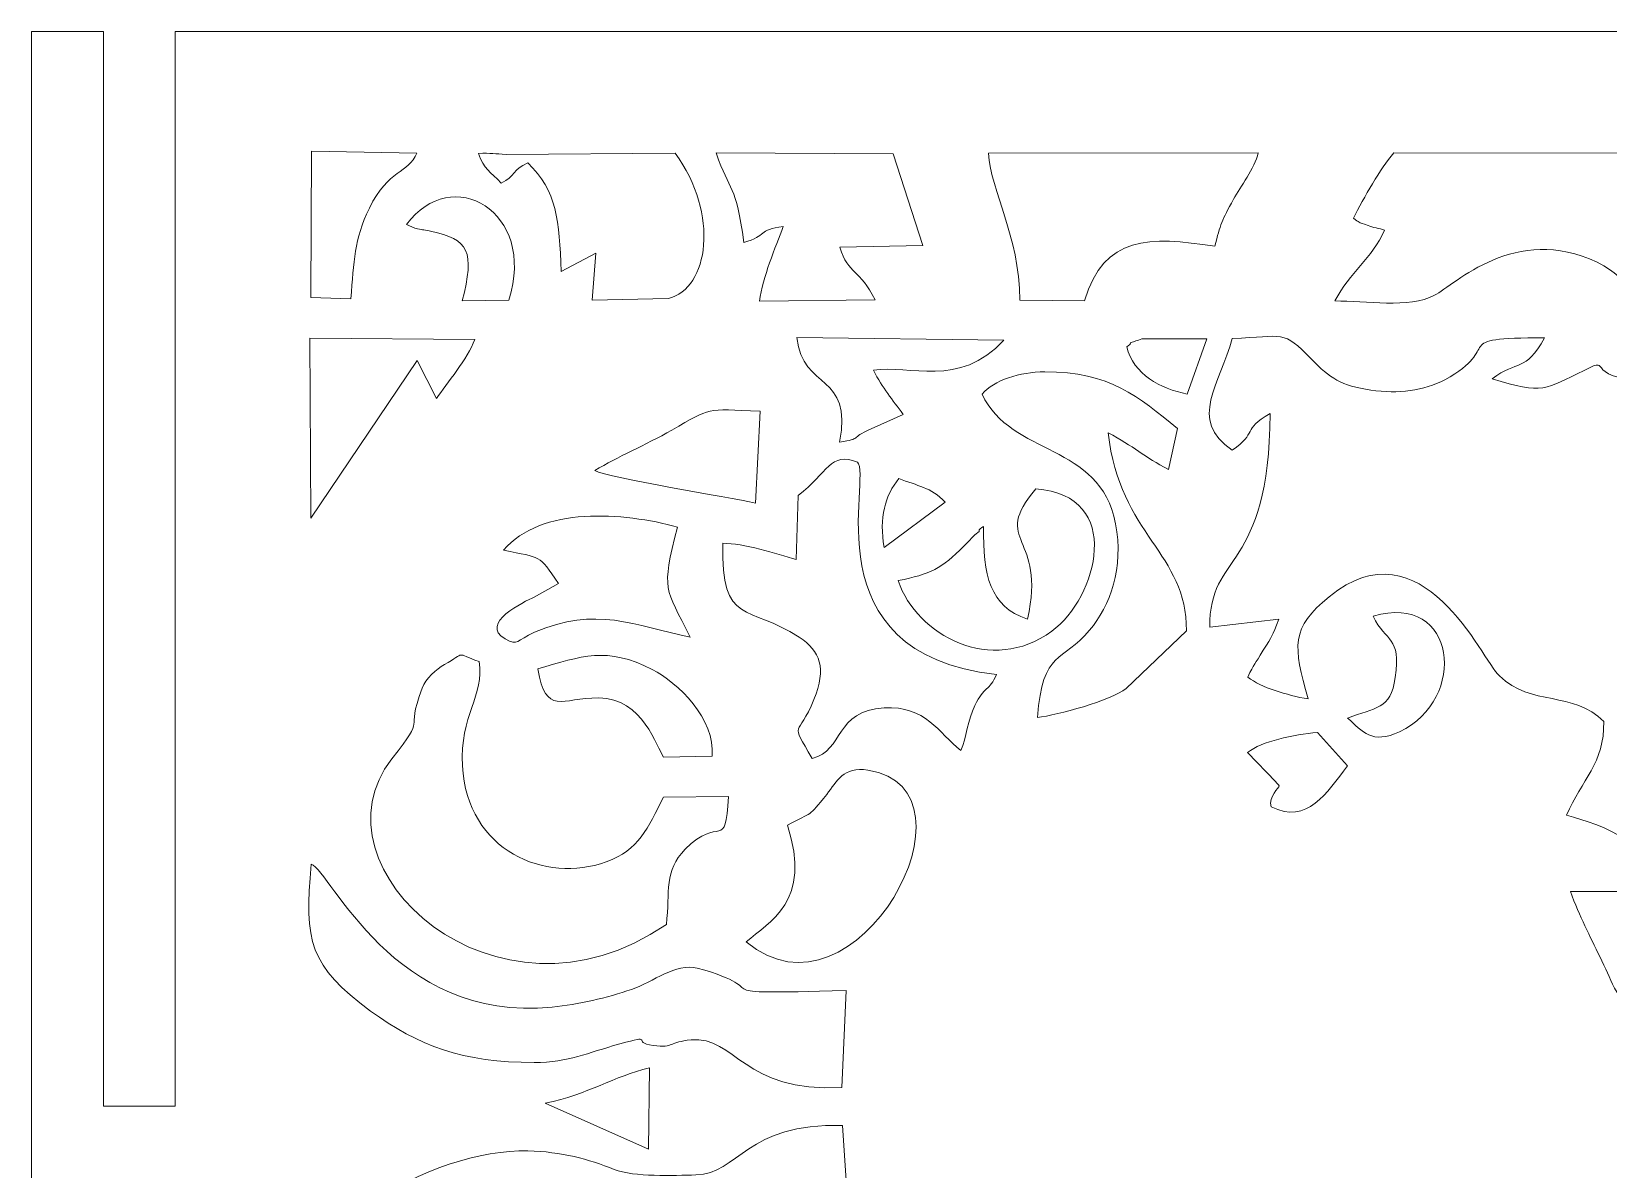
# Model space of a CAD drawing. Header units: millimetres. Extents: x -160 to 119, y -234 to 109.
# Drawn here: x -18 to 47.9, y 61.7 to 109.2 of the extents above; entities that cross this region are included whole.
import ezdxf

# ---------------------------------------------------------------- set-up
doc = ezdxf.new("R2010")
doc.units = ezdxf.units.MM
doc.header["$MEASUREMENT"] = 0
doc.layers.add('layer 1', color=7, linetype='Continuous')

msp = doc.modelspace()

# ---------------------------------------------------------------- linework, layer by layer
at = {"layer": 'layer 1', "color": 250, "lineweight": 20}
msp.add_open_spline([(78.0419, 19.2332), (78.0419, 19.2332), (78.0419, 16.2332), (78.0419, 16.2332), (78.0419, 16.2332), (78.0419, 16.2332), (68.0419, 16.2332), (68.0419, 16.2332), (68.0419, 16.2332), (68.0419, 16.2332), (68.0419, 19.2332), (68.0419, 19.2332), (68.0419, 19.2332), (68.0419, 19.2332), (33.0419, 19.2332), (33.0419, 19.2332), (33.0419, 19.2332), (33.0419, 19.2332), (33.0419, 16.2332), (33.0419, 16.2332), (33.0419, 16.2332), (33.0419, 16.2332), (23.0419, 16.2332), (23.0419, 16.2332), (23.0419, 16.2332), (23.0419, 16.2332), (23.0419, 19.2332), (23.0419, 19.2332), (23.0419, 19.2332), (23.0419, 19.2332), (-17.9581, 19.2332), (-17.9581, 19.2332), (-17.9581, 19.2332), (-17.9581, 19.2332), (-17.9581, 109.2332), (-17.9581, 109.2332), (-17.9581, 109.2332), (-17.9581, 109.2332), (-14.9581, 109.2332), (-14.9581, 109.2332), (-14.9581, 109.2332), (-14.9581, 109.2332), (-14.9581, 64.3332), (-14.9581, 64.3332), (-14.9581, 64.3332), (-14.9581, 64.3332), (-11.9581, 64.3332), (-11.9581, 64.3332), (-11.9581, 64.3332), (-11.9581, 64.3332), (-11.9581, 109.2332), (-11.9581, 109.2332), (-11.9581, 109.2332), (-11.9581, 109.2332), (113.0419, 109.2332), (113.0419, 109.2332), (113.0419, 109.2332), (113.0419, 109.2332), (113.0419, 64.3332), (113.0419, 64.3332), (113.0419, 64.3332), (113.0419, 64.3332), (116.0419, 64.3332), (116.0419, 64.3332), (116.0419, 64.3332), (116.0419, 64.3332), (116.0419, 109.2332), (116.0419, 109.2332), (116.0419, 109.2332), (116.0419, 109.2332), (119.0419, 109.2332), (119.0419, 109.2332), (119.0419, 109.2332), (119.0419, 109.2332), (119.0419, 19.2332), (119.0419, 19.2332), (119.0419, 19.2332), (119.0419, 19.2332), (78.0419, 19.2332), (78.0419, 19.2332)], degree=3, knots=[0, 0, 0, 0, 0.047619, 0.047619, 0.047619, 0.047619, 0.0952381, 0.0952381, 0.0952381, 0.0952381, 0.1428571, 0.1428571, 0.1428571, 0.1428571, 0.1904762, 0.1904762, 0.1904762, 0.1904762, 0.2380952, 0.2380952, 0.2380952, 0.2380952, 0.2857143, 0.2857143, 0.2857143, 0.2857143, 0.3333333, 0.3333333, 0.3333333, 0.3333333, 0.3809524, 0.3809524, 0.3809524, 0.3809524, 0.4285714, 0.4285714, 0.4285714, 0.4285714, 0.4761905, 0.4761905, 0.4761905, 0.4761905, 0.5238095, 0.5238095, 0.5238095, 0.5238095, 0.5714286, 0.5714286, 0.5714286, 0.5714286, 0.6190476, 0.6190476, 0.6190476, 0.6190476, 0.6666667, 0.6666667, 0.6666667, 0.6666667, 0.7142857, 0.7142857, 0.7142857, 0.7142857, 0.7619048, 0.7619048, 0.7619048, 0.7619048, 0.8095238, 0.8095238, 0.8095238, 0.8095238, 0.8571429, 0.8571429, 0.8571429, 0.8571429, 0.9047619, 0.9047619, 0.9047619, 0.9047619, 1, 1, 1, 1], dxfattribs=at)
at = {"layer": 'layer 1', "color": 7, "lineweight": 9}
for points, knots in [([(-4.6188, 98.0713), (-4.475, 99.6499), (-4.4975, 100.5225), (-3.8446, 101.8554), (-3.8446, 101.8554), (-3.0426, 103.493), (-2.2141, 103.2935), (-1.8614, 104.1561), (-1.8614, 104.1561), (-1.8614, 104.1561), (-6.2565, 104.2332), (-6.2565, 104.2332), (-6.2565, 104.2332), (-6.2565, 104.2332), (-6.2913, 98.1281), (-6.2913, 98.1281), (-6.2913, 98.1281), (-6.2913, 98.1281), (-4.6188, 98.0713), (-4.6188, 98.0713)], [0, 0, 0, 0, 0.1666667, 0.1666667, 0.1666667, 0.1666667, 0.3333333, 0.3333333, 0.3333333, 0.3333333, 0.5, 0.5, 0.5, 0.5, 0.6666667, 0.6666667, 0.6666667, 0.6666667, 1, 1, 1, 1]), ([(1.6667, 102.8942), (2.2389, 103.188), (2.1556, 103.4772), (2.7706, 103.7441), (2.7706, 103.7441), (4.0003, 102.581), (4.0867, 101.335), (4.1757, 99.2119), (4.1757, 99.2119), (4.1757, 99.2119), (5.6151, 99.9679), (5.6151, 99.9679), (5.6151, 99.9679), (5.6151, 99.9679), (5.4641, 98.0142), (5.4641, 98.0142), (5.4641, 98.0142), (5.4641, 98.0142), (8.6411, 98.0746), (8.6411, 98.0746), (8.6411, 98.0746), (10.3484, 98.5146), (10.7867, 101.5863), (8.9363, 104.1561), (8.9363, 104.1561), (8.9363, 104.1561), (1.867, 104.0995), (1.867, 104.0995), (1.867, 104.0995), (1.4119, 104.1228), (1.2397, 104.1653), (0.72, 104.14), (0.72, 104.14), (0.9232, 103.4785), (1.2156, 103.3898), (1.6667, 102.8942)], [0, 0, 0, 0, 0.1, 0.1, 0.1, 0.1, 0.2, 0.2, 0.2, 0.2, 0.3, 0.3, 0.3, 0.3, 0.4, 0.4, 0.4, 0.4, 0.5, 0.5, 0.5, 0.5, 0.6, 0.6, 0.6, 0.6, 0.7, 0.7, 0.7, 0.7, 0.8, 0.8, 0.8, 0.8, 1, 1, 1, 1]), ([(11.7989, 100.422), (12.7922, 100.6934), (12.3659, 100.9648), (13.4482, 101.0853), (13.4482, 101.0853), (13.119, 100.219), (12.5924, 98.9649), (12.456, 97.976), (12.456, 97.976), (12.456, 97.976), (17.2838, 98.0247), (17.2838, 98.0247), (17.2838, 98.0247), (16.6603, 99.318), (16.1619, 99.0639), (15.8089, 100.2226), (15.8089, 100.2226), (15.8089, 100.2226), (19.2807, 100.288), (19.2807, 100.288), (19.2807, 100.288), (19.2807, 100.288), (18.038, 104.1233), (18.038, 104.1233), (18.038, 104.1233), (18.038, 104.1233), (10.6406, 104.1631), (10.6406, 104.1631), (10.6406, 104.1631), (11.226, 102.5082), (11.4732, 102.8876), (11.7989, 100.422)], [0, 0, 0, 0, 0.1111111, 0.1111111, 0.1111111, 0.1111111, 0.2222222, 0.2222222, 0.2222222, 0.2222222, 0.3333333, 0.3333333, 0.3333333, 0.3333333, 0.4444444, 0.4444444, 0.4444444, 0.4444444, 0.5555556, 0.5555556, 0.5555556, 0.5555556, 0.6666667, 0.6666667, 0.6666667, 0.6666667, 0.7777778, 0.7777778, 0.7777778, 0.7777778, 1, 1, 1, 1]), ([(23.3285, 98.009), (23.3285, 98.009), (26.0339, 97.9887), (26.0339, 97.9887), (26.0339, 97.9887), (26.8575, 100.7236), (28.7423, 100.6898), (31.4754, 100.2611), (31.4754, 100.2611), (31.7179, 101.1739), (31.7688, 101.3496), (32.2594, 102.2237), (32.2594, 102.2237), (32.5616, 102.7622), (33.126, 103.5089), (33.2934, 104.1617), (33.2934, 104.1617), (33.2934, 104.1617), (22.023, 104.1569), (22.023, 104.1569), (22.023, 104.1569), (22.1279, 102.4811), (23.3087, 100.7799), (23.3285, 98.009)], [0, 0, 0, 0, 0.1428571, 0.1428571, 0.1428571, 0.1428571, 0.2857143, 0.2857143, 0.2857143, 0.2857143, 0.4285714, 0.4285714, 0.4285714, 0.4285714, 0.5714286, 0.5714286, 0.5714286, 0.5714286, 0.7142857, 0.7142857, 0.7142857, 0.7142857, 1, 1, 1, 1]), ([(64.7653, 98.1262), (64.7653, 98.1262), (62.7306, 100.8657), (62.7306, 100.8657), (62.7306, 100.8657), (62.7306, 100.8657), (64.032, 101.4306), (64.032, 101.4306), (64.032, 101.4306), (63.5131, 102.264), (62.9514, 103.1767), (62.3641, 104.1514), (62.3641, 104.1514), (62.3641, 104.1514), (38.9583, 104.1594), (38.9583, 104.1594), (38.9583, 104.1594), (38.3898, 103.4975), (37.7101, 102.3111), (37.2698, 101.4306), (37.2698, 101.4306), (37.5483, 101.2276), (37.417, 101.3019), (37.8851, 101.1238), (37.8851, 101.1238), (38.0687, 101.0539), (38.3622, 101.0108), (38.5642, 100.9389), (38.5642, 100.9389), (38.0565, 99.7361), (37.1099, 99.1761), (36.496, 97.9789), (36.496, 97.9789), (37.7735, 97.9808), (39.5881, 97.6557), (40.6533, 98.2153), (40.6533, 98.2153), (41.5079, 98.6643), (44.0441, 101.2276), (47.4559, 99.5944), (47.4559, 99.5944), (49.1013, 98.8067), (48.387, 97.9754), (50.5705, 97.9071), (50.5705, 97.9071), (53.577, 97.8134), (52.9594, 100.892), (57.4984, 99.9477), (57.4984, 99.9477), (58.0316, 99.8368), (58.6929, 99.5912), (59.1244, 99.3606), (59.1244, 99.3606), (59.1244, 99.3606), (60.9164, 98.0833), (60.9164, 98.0833), (60.9164, 98.0833), (61.8931, 97.6983), (60.2336, 98.1687), (61.3704, 97.9585), (61.3704, 97.9585), (61.3704, 97.9585), (64.7653, 98.1262), (64.7653, 98.1262)], [0, 0, 0, 0, 0.0588235, 0.0588235, 0.0588235, 0.0588235, 0.1176471, 0.1176471, 0.1176471, 0.1176471, 0.1764706, 0.1764706, 0.1764706, 0.1764706, 0.2352941, 0.2352941, 0.2352941, 0.2352941, 0.2941176, 0.2941176, 0.2941176, 0.2941176, 0.3529412, 0.3529412, 0.3529412, 0.3529412, 0.4117647, 0.4117647, 0.4117647, 0.4117647, 0.4705882, 0.4705882, 0.4705882, 0.4705882, 0.5294118, 0.5294118, 0.5294118, 0.5294118, 0.5882353, 0.5882353, 0.5882353, 0.5882353, 0.6470588, 0.6470588, 0.6470588, 0.6470588, 0.7058824, 0.7058824, 0.7058824, 0.7058824, 0.7647059, 0.7647059, 0.7647059, 0.7647059, 0.8235294, 0.8235294, 0.8235294, 0.8235294, 0.8823529, 0.8823529, 0.8823529, 0.8823529, 1, 1, 1, 1]), ([(0.0362, 97.9804), (0.0362, 97.9804), (1.983, 98.0168), (1.983, 98.0168), (1.983, 98.0168), (3.1582, 101.7391), (-0.4199, 103.7387), (-2.287, 101.1717), (-2.287, 101.1717), (-2.287, 101.1717), (-1.9405, 101.0198), (-1.9405, 101.0198), (-1.9405, 101.0198), (-1.6183, 100.9386), (-1.6392, 100.9654), (-1.2871, 100.8923), (-1.2871, 100.8923), (0.3271, 100.5574), (0.5599, 100.0415), (0.0362, 97.9804)], [0, 0, 0, 0, 0.1666667, 0.1666667, 0.1666667, 0.1666667, 0.3333333, 0.3333333, 0.3333333, 0.3333333, 0.5, 0.5, 0.5, 0.5, 0.6666667, 0.6666667, 0.6666667, 0.6666667, 1, 1, 1, 1]), ([(-1.8491, 95.495), (-1.8491, 95.495), (-1.0441, 93.8962), (-1.0441, 93.8962), (-1.0441, 93.8962), (-0.6001, 94.553), (0.2609, 95.5521), (0.5591, 96.3651), (0.5591, 96.3651), (0.5591, 96.3651), (-6.3372, 96.4237), (-6.3372, 96.4237), (-6.3372, 96.4237), (-6.3372, 96.4237), (-6.2933, 88.91), (-6.2933, 88.91), (-6.2933, 88.91), (-6.2933, 88.91), (-1.8491, 95.495), (-1.8491, 95.495)], [0, 0, 0, 0, 0.1666667, 0.1666667, 0.1666667, 0.1666667, 0.3333333, 0.3333333, 0.3333333, 0.3333333, 0.5, 0.5, 0.5, 0.5, 0.6666667, 0.6666667, 0.6666667, 0.6666667, 1, 1, 1, 1]), ([(15.7984, 92.0804), (16.7941, 92.2372), (16.1617, 92.2194), (17.1279, 92.6383), (17.1279, 92.6383), (17.1279, 92.6383), (18.4634, 93.2399), (18.4634, 93.2399), (18.4634, 93.2399), (17.985, 93.8742), (17.6176, 94.3099), (17.2127, 95.0865), (17.2127, 95.0865), (18.7293, 95.338), (20.7788, 94.2976), (22.6654, 96.3353), (22.6654, 96.3353), (22.6654, 96.3353), (14.0115, 96.4475), (14.0115, 96.4475), (14.0115, 96.4475), (14.2615, 94.201), (16.3748, 95.0041), (15.7984, 92.0804)], [0, 0, 0, 0, 0.1428571, 0.1428571, 0.1428571, 0.1428571, 0.2857143, 0.2857143, 0.2857143, 0.2857143, 0.4285714, 0.4285714, 0.4285714, 0.4285714, 0.5714286, 0.5714286, 0.5714286, 0.5714286, 0.7142857, 0.7142857, 0.7142857, 0.7142857, 1, 1, 1, 1]), ([(30.3181, 94.0892), (30.3181, 94.0892), (31.1422, 96.3902), (31.1422, 96.3902), (31.1422, 96.3902), (31.1422, 96.3902), (28.434, 96.3988), (28.434, 96.3988), (28.434, 96.3988), (27.5624, 96.0842), (28.222, 96.3586), (27.7983, 96.0643), (27.7983, 96.0643), (28.09, 94.9034), (29.1981, 94.3119), (30.3181, 94.0892)], [0, 0, 0, 0, 0.2, 0.2, 0.2, 0.2, 0.4, 0.4, 0.4, 0.4, 0.6, 0.6, 0.6, 0.6, 1, 1, 1, 1]), ([(34.1477, 84.6828), (33.8543, 83.9122), (33.9023, 84.0359), (33.5035, 83.3827), (33.5035, 83.3827), (33.1316, 82.7732), (33.133, 82.8439), (32.853, 82.26), (32.853, 82.26), (33.4328, 81.8233), (34.4777, 81.5076), (35.3789, 81.3532), (35.3789, 81.3532), (34.7428, 83.5657), (34.6529, 84.3143), (36.2578, 85.6237), (36.2578, 85.6237), (40.1297, 88.7827), (42.6235, 83.0357), (43.3672, 82.3132), (43.3672, 82.3132), (44.6972, 81.0211), (46.4492, 81.7111), (47.7264, 80.4068), (47.7264, 80.4068), (47.768, 78.6709), (46.805, 77.9714), (46.1755, 76.4955), (46.1755, 76.4955), (47.6957, 76.0786), (49.8844, 75.3088), (49.9765, 73.3036), (49.9765, 73.3036), (49.9765, 73.3036), (46.3413, 73.3037), (46.3413, 73.3037), (46.3413, 73.3037), (46.7133, 72.2677), (47.1674, 71.4094), (47.5596, 70.5978), (47.5596, 70.5978), (47.8114, 70.0768), (47.9649, 69.7179), (48.177, 69.2735), (48.177, 69.2735), (48.177, 69.2735), (48.82, 68.2253), (48.82, 68.2253), (48.82, 68.2253), (48.846, 68.1914), (48.9071, 68.1205), (48.9532, 68.0705), (48.9532, 68.0705), (49.6741, 68.8718), (49.8288, 69.5415), (50.5736, 70.2696), (50.5736, 70.2696), (51.4439, 69.5508), (51.4616, 68.6542), (52.5611, 68.0126), (52.5611, 68.0126), (53.0215, 69.7076), (54.4177, 71.4712), (54.8751, 73.279), (54.8751, 73.279), (54.8751, 73.279), (51.1843, 73.3066), (51.1843, 73.3066), (51.1843, 73.3066), (51.3019, 75.2961), (53.5924, 76.0094), (55.1325, 76.558), (55.1325, 76.558), (54.6957, 77.8859), (53.087, 79.0181), (53.7052, 80.6378), (53.7052, 80.6378), (55.022, 81.6831), (56.4699, 81.0276), (57.8434, 82.2428), (57.8434, 82.2428), (59.046, 83.3068), (60.4301, 88.4273), (64.7813, 85.8072), (64.7813, 85.8072), (66.4288, 84.8152), (66.5637, 83.5797), (65.8778, 81.2371), (65.8778, 81.2371), (65.8778, 81.2371), (68.3728, 82.1519), (68.3728, 82.1519), (68.3728, 82.1519), (67.9982, 83.2907), (67.6014, 83.1539), (67.1432, 84.6232), (67.1432, 84.6232), (67.1432, 84.6232), (69.8098, 84.3068), (69.8098, 84.3068), (69.8098, 84.3068), (70.4353, 86.9521), (67.7837, 86.2715), (67.4607, 93.1316), (67.4607, 93.1316), (67.4607, 93.1316), (69.1354, 91.7261), (69.1354, 91.7261), (69.1354, 91.7261), (70.8037, 93.9584), (69.6539, 93.8125), (69.0514, 96.4301), (69.0514, 96.4301), (66.2219, 96.4439), (66.7641, 96.6752), (65.6859, 95.5061), (65.6859, 95.5061), (64.6429, 94.3748), (63.2832, 93.8662), (61.4941, 94.2442), (61.4941, 94.2442), (58.4091, 94.896), (60.4474, 96.5013), (55.9445, 96.426), (55.9445, 96.426), (56.8799, 94.8066), (57.1932, 95.6681), (58.1736, 94.6668), (58.1736, 94.6668), (55.9153, 94.0493), (55.5353, 94.2529), (54.0202, 95.3627), (54.0202, 95.3627), (53.1458, 94.4688), (52.2555, 94.6024), (50.7446, 94.6128), (50.7446, 94.6128), (50.787, 94.6744), (50.8002, 94.7492), (50.8972, 94.7754), (50.8972, 94.7754), (50.8972, 94.7754), (51.4735, 95.4049), (51.4735, 95.4049), (51.4735, 95.4049), (51.7771, 95.8239), (51.7515, 95.7765), (51.9735, 96.4341), (51.9735, 96.4341), (51.9735, 96.4341), (49.2587, 96.4143), (49.2587, 96.4143), (49.2587, 96.4143), (49.5162, 95.697), (49.3448, 96.0753), (49.7637, 95.5), (49.7637, 95.5), (49.7637, 95.5), (50.0306, 95.1696), (50.0306, 95.1696), (50.0306, 95.1696), (50.3452, 94.7571), (50.1407, 95.1392), (50.4427, 94.6113), (50.4427, 94.6113), (46.3985, 94.5994), (48.3301, 95.7831), (46.9054, 95.0791), (46.9054, 95.0791), (45.2936, 94.2825), (45.2044, 94.0586), (43.06, 94.7281), (43.06, 94.7281), (44.1462, 95.5426), (44.4237, 94.9489), (45.2571, 96.4393), (45.2571, 96.4393), (41.1167, 96.4397), (43.6348, 96.0607), (41.0841, 94.6887), (41.0841, 94.6887), (40.2077, 94.2173), (39.1482, 94.0856), (37.997, 94.2572), (37.997, 94.2572), (36.7425, 94.4442), (36.3003, 94.7352), (35.5087, 95.5556), (35.5087, 95.5556), (34.3172, 96.7903), (34.3822, 96.4884), (32.2044, 96.4128), (32.2044, 96.4128), (31.7155, 94.495), (30.3192, 93.0312), (32.2087, 91.7384), (32.2087, 91.7384), (33.2888, 92.4913), (32.5808, 92.578), (33.7858, 93.2708), (33.7858, 93.2708), (33.7523, 86.6115), (31.2188, 87.5057), (31.2716, 84.3517), (31.2716, 84.3517), (31.2716, 84.3517), (34.1477, 84.6828), (34.1477, 84.6828)], [0, 0, 0, 0, 0.0188679, 0.0188679, 0.0188679, 0.0188679, 0.0377358, 0.0377358, 0.0377358, 0.0377358, 0.0566038, 0.0566038, 0.0566038, 0.0566038, 0.0754717, 0.0754717, 0.0754717, 0.0754717, 0.0943396, 0.0943396, 0.0943396, 0.0943396, 0.1132075, 0.1132075, 0.1132075, 0.1132075, 0.1320755, 0.1320755, 0.1320755, 0.1320755, 0.1509434, 0.1509434, 0.1509434, 0.1509434, 0.1698113, 0.1698113, 0.1698113, 0.1698113, 0.1886792, 0.1886792, 0.1886792, 0.1886792, 0.2075472, 0.2075472, 0.2075472, 0.2075472, 0.2264151, 0.2264151, 0.2264151, 0.2264151, 0.245283, 0.245283, 0.245283, 0.245283, 0.2641509, 0.2641509, 0.2641509, 0.2641509, 0.2830189, 0.2830189, 0.2830189, 0.2830189, 0.3018868, 0.3018868, 0.3018868, 0.3018868, 0.3207547, 0.3207547, 0.3207547, 0.3207547, 0.3396226, 0.3396226, 0.3396226, 0.3396226, 0.3584906, 0.3584906, 0.3584906, 0.3584906, 0.3773585, 0.3773585, 0.3773585, 0.3773585, 0.3962264, 0.3962264, 0.3962264, 0.3962264, 0.4150943, 0.4150943, 0.4150943, 0.4150943, 0.4339623, 0.4339623, 0.4339623, 0.4339623, 0.4528302, 0.4528302, 0.4528302, 0.4528302, 0.4716981, 0.4716981, 0.4716981, 0.4716981, 0.490566, 0.490566, 0.490566, 0.490566, 0.509434, 0.509434, 0.509434, 0.509434, 0.5283019, 0.5283019, 0.5283019, 0.5283019, 0.5471698, 0.5471698, 0.5471698, 0.5471698, 0.5660377, 0.5660377, 0.5660377, 0.5660377, 0.5849057, 0.5849057, 0.5849057, 0.5849057, 0.6037736, 0.6037736, 0.6037736, 0.6037736, 0.6226415, 0.6226415, 0.6226415, 0.6226415, 0.6415094, 0.6415094, 0.6415094, 0.6415094, 0.6603774, 0.6603774, 0.6603774, 0.6603774, 0.6792453, 0.6792453, 0.6792453, 0.6792453, 0.6981132, 0.6981132, 0.6981132, 0.6981132, 0.7169811, 0.7169811, 0.7169811, 0.7169811, 0.7358491, 0.7358491, 0.7358491, 0.7358491, 0.754717, 0.754717, 0.754717, 0.754717, 0.7735849, 0.7735849, 0.7735849, 0.7735849, 0.7924528, 0.7924528, 0.7924528, 0.7924528, 0.8113208, 0.8113208, 0.8113208, 0.8113208, 0.8301887, 0.8301887, 0.8301887, 0.8301887, 0.8490566, 0.8490566, 0.8490566, 0.8490566, 0.8679245, 0.8679245, 0.8679245, 0.8679245, 0.8867925, 0.8867925, 0.8867925, 0.8867925, 0.9056604, 0.9056604, 0.9056604, 0.9056604, 0.9245283, 0.9245283, 0.9245283, 0.9245283, 0.9433962, 0.9433962, 0.9433962, 0.9433962, 0.9622642, 0.9622642, 0.9622642, 0.9622642, 1, 1, 1, 1]), ([(24.0685, 80.5753), (24.9214, 80.6829), (27.1101, 81.2738), (27.7736, 81.7812), (27.7736, 81.7812), (27.7736, 81.7812), (30.2889, 84.2019), (30.2889, 84.2019), (30.2889, 84.2019), (30.3281, 87.4557), (27.5076, 88.1759), (27.0224, 92.4671), (27.0224, 92.4671), (28.0851, 91.9187), (28.5334, 91.4523), (29.5416, 90.943), (29.5416, 90.943), (29.5416, 90.943), (29.915, 92.6554), (29.915, 92.6554), (29.915, 92.6554), (28.2806, 93.9811), (27.0999, 95.0244), (24.3765, 95.017), (24.3765, 95.017), (23.3111, 95.0141), (22.2724, 94.6766), (21.7525, 94.0872), (21.7525, 94.0872), (22.976, 91.4653), (26.6778, 92.0831), (27.3316, 88.6733), (27.3316, 88.6733), (27.6866, 86.8226), (27.0999, 85.2522), (26.2472, 84.2221), (26.2472, 84.2221), (25.1201, 82.8601), (24.279, 83.4452), (24.0685, 80.5753)], [0, 0, 0, 0, 0.0909091, 0.0909091, 0.0909091, 0.0909091, 0.1818182, 0.1818182, 0.1818182, 0.1818182, 0.2727273, 0.2727273, 0.2727273, 0.2727273, 0.3636364, 0.3636364, 0.3636364, 0.3636364, 0.4545455, 0.4545455, 0.4545455, 0.4545455, 0.5454545, 0.5454545, 0.5454545, 0.5454545, 0.6363636, 0.6363636, 0.6363636, 0.6363636, 0.7272727, 0.7272727, 0.7272727, 0.7272727, 0.8181818, 0.8181818, 0.8181818, 0.8181818, 1, 1, 1, 1]), ([(12.2916, 89.534), (12.2916, 89.534), (12.485, 93.3682), (12.485, 93.3682), (12.485, 93.3682), (10.1475, 93.4701), (10.4668, 93.5377), (8.7973, 92.5854), (8.7973, 92.5854), (7.6492, 91.9304), (6.5509, 91.4851), (5.5746, 90.8911), (5.5746, 90.8911), (6.1452, 90.5883), (11.1841, 89.7782), (12.2916, 89.534)], [0, 0, 0, 0, 0.2, 0.2, 0.2, 0.2, 0.4, 0.4, 0.4, 0.4, 0.6, 0.6, 0.6, 0.6, 1, 1, 1, 1]), ([(14.6567, 78.8638), (15.991, 79.1888), (15.5866, 80.8692), (17.6604, 80.9821), (17.6604, 80.9821), (19.4106, 81.0773), (19.9342, 79.9313), (20.8656, 79.2014), (20.8656, 79.2014), (21.1043, 79.732), (21.1588, 80.4853), (21.4454, 81.0711), (21.4454, 81.0711), (21.851, 81.9001), (22.0591, 81.6713), (22.3595, 82.375), (22.3595, 82.375), (14.4716, 83.2395), (17.1862, 90.6456), (16.5444, 91.2441), (16.5444, 91.2441), (15.428, 91.6915), (15.2924, 90.8048), (14.0725, 89.8507), (14.0725, 89.8507), (14.0725, 89.8507), (13.9919, 87.1726), (13.9919, 87.1726), (13.9919, 87.1726), (13.1639, 87.4136), (11.7827, 87.8681), (10.9196, 87.8534), (10.9196, 87.8534), (10.8673, 84.3412), (11.98, 85.3338), (14.117, 83.9287), (14.117, 83.9287), (15.0089, 83.3424), (15.2511, 82.6433), (14.7303, 81.3262), (14.7303, 81.3262), (14.0757, 79.6709), (13.6984, 80.5261), (14.6567, 78.8638)], [0, 0, 0, 0, 0.0833333, 0.0833333, 0.0833333, 0.0833333, 0.1666667, 0.1666667, 0.1666667, 0.1666667, 0.25, 0.25, 0.25, 0.25, 0.3333333, 0.3333333, 0.3333333, 0.3333333, 0.4166667, 0.4166667, 0.4166667, 0.4166667, 0.5, 0.5, 0.5, 0.5, 0.5833333, 0.5833333, 0.5833333, 0.5833333, 0.6666667, 0.6666667, 0.6666667, 0.6666667, 0.75, 0.75, 0.75, 0.75, 0.8333333, 0.8333333, 0.8333333, 0.8333333, 1, 1, 1, 1]), ([(20.2149, 89.5682), (19.5987, 90.2132), (19.0699, 90.239), (18.2765, 90.5602), (18.2765, 90.5602), (17.7087, 89.8654), (17.4388, 88.9026), (17.6657, 87.6826), (17.6657, 87.6826), (17.6657, 87.6826), (20.2149, 89.5682), (20.2149, 89.5682)], [0, 0, 0, 0, 0.25, 0.25, 0.25, 0.25, 0.5, 0.5, 0.5, 0.5, 1, 1, 1, 1]), ([(24.0017, 90.1257), (22.0812, 87.8741), (24.4784, 88.2263), (23.6509, 84.6845), (23.6509, 84.6845), (22.0618, 85.2074), (21.8015, 86.5211), (21.8106, 88.5596), (21.8106, 88.5596), (21.7473, 88.5056), (21.5799, 88.4163), (21.6308, 88.3853), (21.6308, 88.3853), (21.6806, 88.3548), (21.4962, 88.2553), (21.4553, 88.2138), (21.4553, 88.2138), (21.1718, 87.9264), (21.2448, 87.9867), (20.9899, 87.731), (20.9899, 87.731), (20.0684, 86.8064), (19.5906, 86.5608), (18.2525, 86.2936), (18.2525, 86.2936), (19.0174, 83.9963), (22.1613, 82.3424), (24.6647, 84.1769), (24.6647, 84.1769), (26.5808, 85.581), (27.7153, 89.859), (24.0017, 90.1257)], [0, 0, 0, 0, 0.1111111, 0.1111111, 0.1111111, 0.1111111, 0.2222222, 0.2222222, 0.2222222, 0.2222222, 0.3333333, 0.3333333, 0.3333333, 0.3333333, 0.4444444, 0.4444444, 0.4444444, 0.4444444, 0.5555556, 0.5555556, 0.5555556, 0.5555556, 0.6666667, 0.6666667, 0.6666667, 0.6666667, 0.7777778, 0.7777778, 0.7777778, 0.7777778, 1, 1, 1, 1]), ([(9.5562, 83.9289), (8.5242, 86.0542), (8.3288, 85.797), (9.0287, 88.5325), (9.0287, 88.5325), (6.7862, 89.1498), (3.3119, 89.4141), (1.7641, 87.5625), (1.7641, 87.5625), (3.3526, 87.2345), (3.2111, 87.4147), (4.0546, 86.1789), (4.0546, 86.1789), (4.0546, 86.1789), (3.0432, 85.6057), (3.0432, 85.6057), (3.0432, 85.6057), (2.6425, 85.4181), (0.7041, 84.5062), (1.8319, 83.8594), (1.8319, 83.8594), (2.3751, 83.548), (2.2898, 83.8015), (3.0591, 84.1376), (3.0591, 84.1376), (5.5975, 85.2468), (7.2518, 84.4271), (9.5562, 83.9289)], [0, 0, 0, 0, 0.125, 0.125, 0.125, 0.125, 0.25, 0.25, 0.25, 0.25, 0.375, 0.375, 0.375, 0.375, 0.5, 0.5, 0.5, 0.5, 0.625, 0.625, 0.625, 0.625, 0.75, 0.75, 0.75, 0.75, 1, 1, 1, 1]), ([(38.0905, 84.8101), (38.63, 83.6888), (39.2699, 83.9989), (39.0178, 82.2492), (39.0178, 82.2492), (38.8221, 80.8908), (38.1814, 80.9997), (37.0288, 80.5533), (37.0288, 80.5533), (37.6471, 79.9719), (38.0516, 79.4472), (39.1977, 79.9829), (39.1977, 79.9829), (42.069, 81.3249), (41.5879, 85.8393), (38.0905, 84.8101)], [0, 0, 0, 0, 0.2, 0.2, 0.2, 0.2, 0.4, 0.4, 0.4, 0.4, 0.6, 0.6, 0.6, 0.6, 1, 1, 1, 1]), ([(8.564, 71.9297), (8.7233, 73.3257), (8.4556, 74.1642), (9.3463, 75.0692), (9.3463, 75.0692), (10.8053, 76.5518), (11.0245, 74.9063), (11.164, 77.2724), (11.164, 77.2724), (11.164, 77.2724), (8.4417, 77.2472), (8.4417, 77.2472), (8.4417, 77.2472), (7.7709, 75.953), (7.4364, 75.0406), (6.0488, 74.543), (6.0488, 74.543), (3.5077, 73.6314), (0.2522, 74.9822), (0.0432, 78.5586), (0.0432, 78.5586), (-0.0792, 80.6525), (0.9896, 81.5111), (0.7368, 82.9098), (0.7368, 82.9098), (-0.3027, 83.297), (0.2486, 83.2996), (-0.711, 82.7851), (-0.711, 82.7851), (-1.0417, 82.6078), (-1.4933, 82.1978), (-1.6417, 81.801), (-1.6417, 81.801), (-2.4109, 79.7454), (-1.3525, 80.8279), (-2.9055, 78.8471), (-2.9055, 78.8471), (-6.4622, 74.3101), (1.4374, 67.0282), (8.564, 71.9297)], [0, 0, 0, 0, 0.0909091, 0.0909091, 0.0909091, 0.0909091, 0.1818182, 0.1818182, 0.1818182, 0.1818182, 0.2727273, 0.2727273, 0.2727273, 0.2727273, 0.3636364, 0.3636364, 0.3636364, 0.3636364, 0.4545455, 0.4545455, 0.4545455, 0.4545455, 0.5454545, 0.5454545, 0.5454545, 0.5454545, 0.6363636, 0.6363636, 0.6363636, 0.6363636, 0.7272727, 0.7272727, 0.7272727, 0.7272727, 0.8181818, 0.8181818, 0.8181818, 0.8181818, 1, 1, 1, 1]), ([(5.7415, 81.3973), (7.577, 81.3964), (8.1888, 79.3004), (8.4422, 78.9199), (8.4422, 78.9199), (8.4422, 78.9199), (10.4796, 78.9587), (10.4796, 78.9587), (10.4796, 78.9587), (10.6101, 80.5265), (9.0583, 82.0224), (7.9727, 82.5835), (7.9727, 82.5835), (6.0781, 83.5627), (5.0165, 83.1364), (3.1998, 82.6071), (3.1998, 82.6071), (3.5336, 80.6229), (4.1697, 81.398), (5.7415, 81.3973)], [0, 0, 0, 0, 0.1666667, 0.1666667, 0.1666667, 0.1666667, 0.3333333, 0.3333333, 0.3333333, 0.3333333, 0.5, 0.5, 0.5, 0.5, 0.6666667, 0.6666667, 0.6666667, 0.6666667, 1, 1, 1, 1]), ([(34.1715, 77.7241), (34.1657, 77.6303), (33.7081, 77.2834), (33.8291, 76.844), (33.8291, 76.844), (35.3579, 76.0925), (36.1545, 77.4218), (37.0225, 78.5532), (37.0225, 78.5532), (37.0225, 78.5532), (35.7677, 79.9549), (35.7677, 79.9549), (35.7677, 79.9549), (34.7576, 79.8637), (33.4427, 79.5775), (32.848, 79.118), (32.848, 79.118), (32.848, 79.118), (34.0309, 77.8828), (34.0309, 77.8828), (34.0309, 77.8828), (34.0614, 77.8492), (34.126, 77.7783), (34.1715, 77.7241)], [0, 0, 0, 0, 0.1428571, 0.1428571, 0.1428571, 0.1428571, 0.2857143, 0.2857143, 0.2857143, 0.2857143, 0.4285714, 0.4285714, 0.4285714, 0.4285714, 0.5714286, 0.5714286, 0.5714286, 0.5714286, 0.7142857, 0.7142857, 0.7142857, 0.7142857, 1, 1, 1, 1]), ([(13.621, 76.0718), (14.666, 72.9021), (12.8592, 72.0203), (11.9, 71.2098), (11.9, 71.2098), (16.4787, 67.3355), (22.0591, 77.6286), (16.9854, 78.3775), (16.9854, 78.3775), (15.9377, 78.5322), (15.7069, 77.9187), (15.2627, 77.3617), (15.2627, 77.3617), (14.4677, 76.3652), (14.7168, 76.6822), (13.621, 76.0718)], [0, 0, 0, 0, 0.2, 0.2, 0.2, 0.2, 0.4, 0.4, 0.4, 0.4, 0.6, 0.6, 0.6, 0.6, 1, 1, 1, 1]), ([(3.0407, 66.1637), (4.5195, 66.1664), (5.2282, 66.5594), (6.614, 66.9381), (6.614, 66.9381), (8.135, 67.3538), (7.0474, 67.0062), (8.0131, 66.8788), (8.0131, 66.8788), (8.9201, 66.7589), (8.6557, 67.0231), (9.5975, 67.1096), (9.5975, 67.1096), (11.4388, 67.2786), (11.7757, 64.8855), (15.9024, 65.1214), (15.9024, 65.1214), (15.9024, 65.1214), (16.0806, 69.1661), (16.0806, 69.1661), (16.0806, 69.1661), (9.4842, 69.0131), (13.488, 69.1243), (9.8459, 70.1049), (9.8459, 70.1049), (8.969, 70.3409), (8.0151, 69.5282), (7.1148, 69.2182), (7.1148, 69.2182), (6.075, 68.8603), (4.9, 68.5867), (3.7892, 68.4741), (3.7892, 68.4741), (-2.8399, 67.8017), (-5.4386, 74.1417), (-6.2728, 74.4535), (-6.2728, 74.4535), (-6.5756, 71.2106), (-6.351, 70.198), (-3.7901, 68.3129), (-3.7901, 68.3129), (-1.8281, 66.8686), (0.0719, 66.1581), (3.0407, 66.1637)], [0, 0, 0, 0, 0.0833333, 0.0833333, 0.0833333, 0.0833333, 0.1666667, 0.1666667, 0.1666667, 0.1666667, 0.25, 0.25, 0.25, 0.25, 0.3333333, 0.3333333, 0.3333333, 0.3333333, 0.4166667, 0.4166667, 0.4166667, 0.4166667, 0.5, 0.5, 0.5, 0.5, 0.5833333, 0.5833333, 0.5833333, 0.5833333, 0.6666667, 0.6666667, 0.6666667, 0.6666667, 0.75, 0.75, 0.75, 0.75, 0.8333333, 0.8333333, 0.8333333, 0.8333333, 1, 1, 1, 1]), ([(7.8198, 62.5401), (7.8198, 62.5401), (7.8647, 65.9415), (7.8647, 65.9415), (7.8647, 65.9415), (6.3528, 65.5831), (5.3294, 64.8414), (3.4997, 64.4584), (3.4997, 64.4584), (3.4997, 64.4584), (7.8198, 62.5401), (7.8198, 62.5401)], [0, 0, 0, 0, 0.25, 0.25, 0.25, 0.25, 0.5, 0.5, 0.5, 0.5, 1, 1, 1, 1]), ([(-6.1418, 54.2388), (-5.7984, 54.5178), (-6.0591, 54.2566), (-5.7268, 54.6736), (-5.7268, 54.6736), (-5.6608, 54.7563), (-5.3928, 55.1535), (-5.2678, 55.3324), (-5.2678, 55.3324), (0.7948, 64.0139), (8.5066, 58.065), (9.8446, 58.4387), (9.8446, 58.4387), (10.7356, 58.6876), (11.2863, 59.2512), (12.6142, 59.5269), (12.6142, 59.5269), (14.3162, 59.8804), (14.7615, 59.4739), (16.198, 59.3708), (16.198, 59.3708), (16.198, 59.3708), (15.9262, 63.5256), (15.9262, 63.5256), (15.9262, 63.5256), (11.8916, 63.6646), (11.5716, 61.4928), (9.802, 61.4654), (9.802, 61.4654), (8.8656, 61.4508), (7.2314, 61.3617), (6.3852, 61.6978), (6.3852, 61.6978), (5.3155, 62.1227), (4.1888, 62.4363), (2.7754, 62.473), (2.7754, 62.473), (-1.083, 62.5736), (-8.0193, 59.088), (-6.1418, 54.2388)], [0, 0, 0, 0, 0.0909091, 0.0909091, 0.0909091, 0.0909091, 0.1818182, 0.1818182, 0.1818182, 0.1818182, 0.2727273, 0.2727273, 0.2727273, 0.2727273, 0.3636364, 0.3636364, 0.3636364, 0.3636364, 0.4545455, 0.4545455, 0.4545455, 0.4545455, 0.5454545, 0.5454545, 0.5454545, 0.5454545, 0.6363636, 0.6363636, 0.6363636, 0.6363636, 0.7272727, 0.7272727, 0.7272727, 0.7272727, 0.8181818, 0.8181818, 0.8181818, 0.8181818, 1, 1, 1, 1])]:
    msp.add_open_spline(points, degree=3, knots=knots, dxfattribs=at)

doc.saveas('drawing.dxf')
